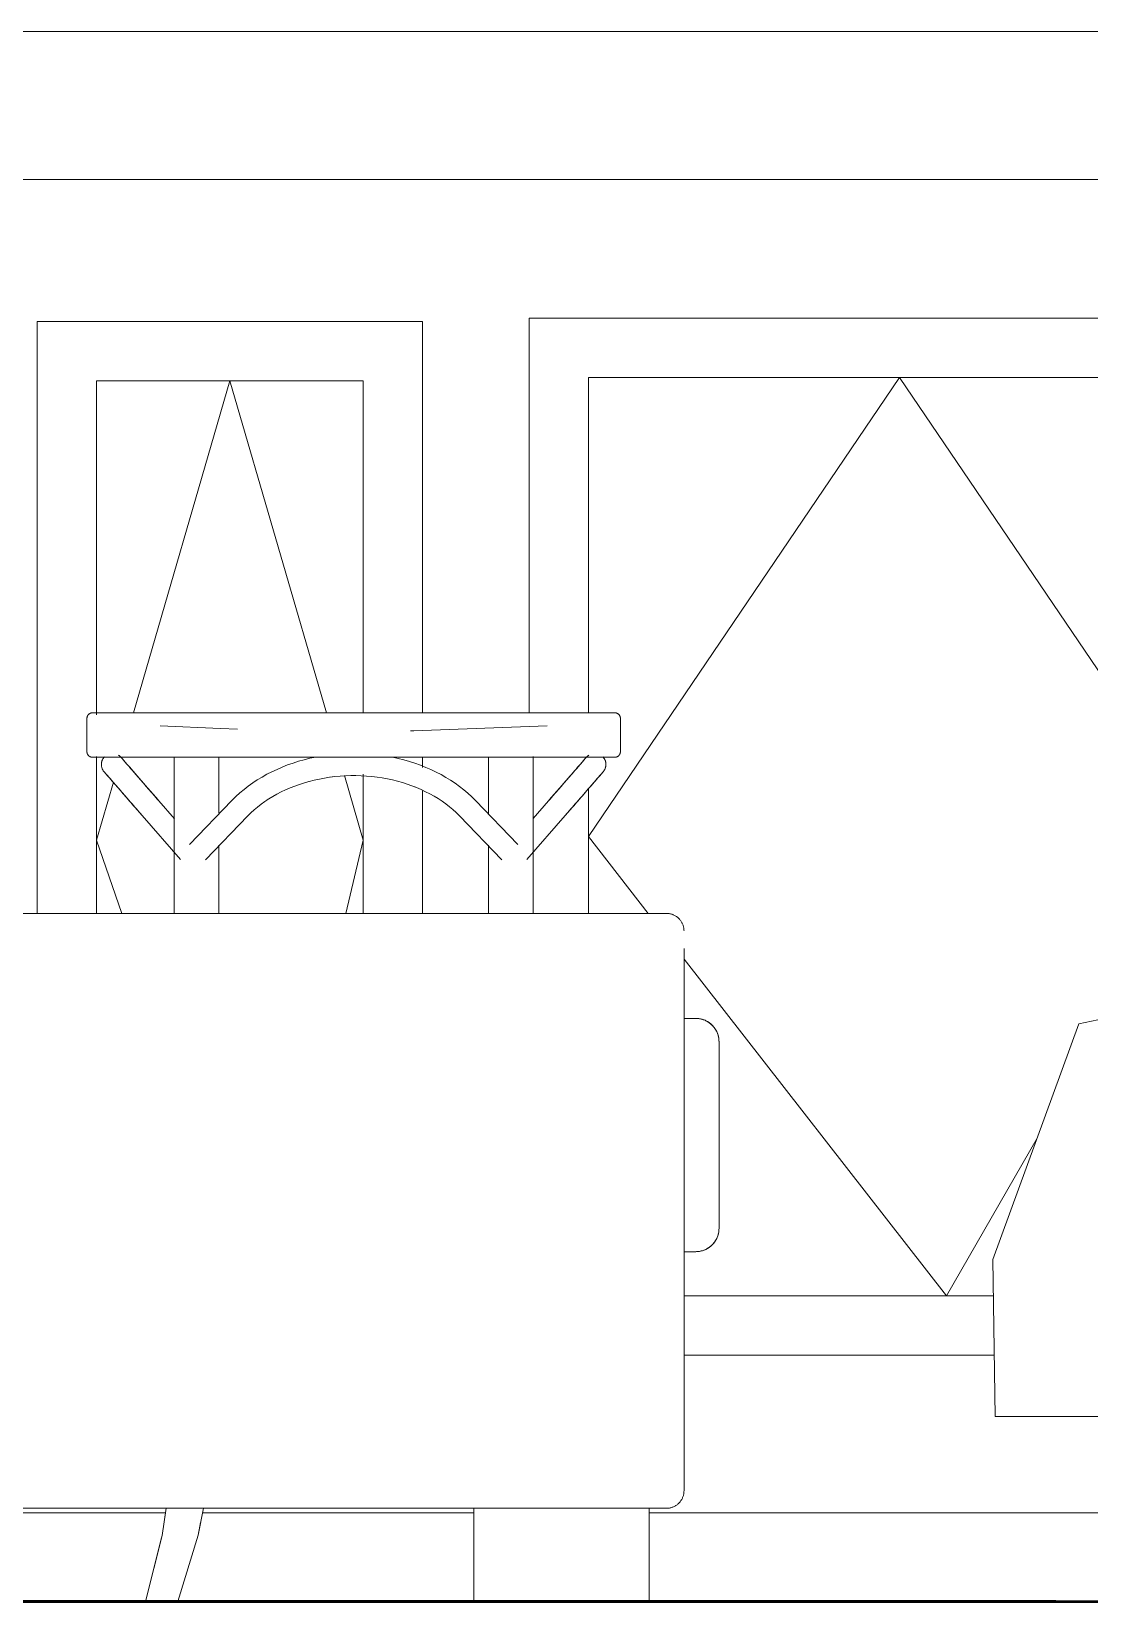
# Model space of a CAD drawing. Extents: x 4834 to 83801, y -13735 to 32221.
# Drawn here: x 13621.7 to 13657.4, y -12508.5 to -12455.5 of the extents above; entities that cross this region are included whole.
import ezdxf

# ---------------------------------------------------------------- set-up
doc = ezdxf.new("R2010")
doc.units = 0
doc.header["$LTSCALE"] = 8
doc.header["$MEASUREMENT"] = 0
doc.linetypes.add('Grid Line 1_2_', pattern=[0.875, 0.5, -0.125, 0.125, -0.125])
doc.linetypes.add('IMPORT-Hidden __x_', pattern=[0.1875, 0.125, -0.0625])
doc.layers.get('0').update_dxf_attribs({"lineweight": 9})
for name, color, linetype, lineweight in [('A-DIM-480', 52, 'Continuous', 18), ('A-FLOR-LEVL', 51, 'Continuous', 9), ('A-WALL', 7, 'Continuous', 40), ('A-Wall-New', 1, 'Continuous', 50), ('A-windoor', 2, 'Continuous', 13), ('Details', 2, 'Continuous', 15), ('DIM', 8, 'Continuous', 5), ('door', 43, 'Continuous', 13), ('first_dwg', 8, 'Continuous', 9), ('Furniture', 132, 'Continuous', 5), ('G-IMPT', 8, 'Continuous', 9), ('I-FURN', 30, 'Continuous', 9), ('Q-CASE', 31, 'Continuous', 9)]:
    doc.layers.add(name, color=color, linetype=linetype, lineweight=lineweight)

# ---------------------------------------------------------------- blocks, each defined once
blk = doc.blocks.new('first_dwg__Oblique-V2-Section 1')
at = {"layer": 'DIM'}
blk.add_line((899.197, 0), (901.447, 0), dxfattribs=at)
blk = doc.blocks.new('first_dwg__U29-354711-Section 1')
at = {"layer": 'door'}
blk.add_line((873.858, 0), (880.887, 0), dxfattribs=at)
at = {"layer": 'door', "flags": 128}
blk.add_lwpolyline([(897.858, 0), (880.887, 0), (879.65, 0), (896.62, 0)], close=True, dxfattribs=at)
blk = doc.blocks.new('first_dwg__U29-354712-Section 1')
at = {"layer": 'door'}
blk.add_line((873.858, 0), (866.828, 0), dxfattribs=at)
at = {"layer": 'door', "flags": 128}
blk.add_lwpolyline([(849.858, 0), (866.828, 0), (868.066, 0), (851.095, 0)], close=True, dxfattribs=at)
blk = doc.blocks.new('first_dwg__Oblique-V12-Section 1')
at = {"layer": 'A-DIM-480'}
blk.add_line((907.015, 0), (904.754, 0), dxfattribs=at)
blk = doc.blocks.new('first_dwg_A$C4D910482-V14-Section 1')
at = {"layer": 'Furniture'}
for p, q in [((879.542, 0), (885.081, 0)), ((881.04, 0), (884.996, 0)), ((884.996, 0), (886.264, 0)), ((885.081, 0), (886.264, 0)), ((892.17, 0), (897.028, 0)), ((892.17, 0), (896.943, 0)), ((896.943, 0), (900.475, 0)), ((897.028, 0), (901.973, 0))]:
    blk.add_line(p, q, dxfattribs=at)
at = {"layer": 'Furniture', "flags": 128}
for points in [[(880.645, 0), (879.148, 0), (879.542, 0)], [(886.264, 0), (880.006, 0), (881.04, 0)], [(900.475, 0), (899.442, 0), (892.17, 0)], [(901.973, 0), (901.578, 0), (900.081, 0)]]:
    blk.add_lwpolyline(points, dxfattribs=at)
blk = doc.blocks.new('first_dwg_A$C4D910482-V15-Section 1')
at = {"layer": 'Furniture'}
for p, q in [((859.017, 0), (854.072, 0)), ((859.102, 0), (855.57, 0)), ((859.709, 0), (859.017, 0)), ((859.709, 0), (859.102, 0)), ((870.964, 0), (865.614, 0)), ((871.049, 0), (865.614, 0)), ((865.614, 0), (875.181, 0)), ((876.503, 0), (870.964, 0)), ((875.005, 0), (871.049, 0)), ((875.798, 0), (875.005, 0))]:
    blk.add_line(p, q, dxfattribs=at)
at = {"layer": 'Furniture', "flags": 128}
for points in [[(854.072, 0), (854.467, 0), (855.964, 0)], [(855.57, 0), (856.603, 0), (859.709, 0)], [(875.399, 0), (876.897, 0), (876.503, 0)]]:
    blk.add_lwpolyline(points, dxfattribs=at)
blk = doc.blocks.new('first_dwg_A$C7F3F290D-V17-Section 1')
at = {"layer": 'Furniture'}
for p, q in [((974.599, 0), (884.599, 0)), ((884.599, 0), (974.599, 0)), ((892.599, 0), (884.599, 0)), ((966.599, 0), (892.599, 0))]:
    blk.add_line(p, q, dxfattribs=at)
blk = doc.blocks.new('first_dwg__U14-354718-Section 1')
at = {"layer": 'A-windoor'}
for p, q in [((879.747, 0), (877.747, 0)), ((877.747, 0), (879.747, 0)), ((879.747, 0), (895.747, 0)), ((895.747, 0), (879.747, 0)), ((895.747, 0), (879.747, 0)), ((879.747, 0), (895.747, 0)), ((893.747, 0), (881.747, 0)), ((895.747, 0), (897.747, 0)), ((897.747, 0), (895.747, 0))]:
    blk.add_line(p, q, dxfattribs=at)
blk = doc.blocks.new('first_dwg_A$C7F3F290D-V30-Section 1')
at = {"layer": 'Furniture'}
for p, q in [((858.528, 0), (859.709, 0)), ((894.528, 0), (858.528, 0)), ((865.614, 0), (886.264, 0)), ((886.264, 0), (866.528, 0)), ((866.528, 0), (886.264, 0)), ((866.528, 0), (886.264, 0)), ((866.528, 0), (886.264, 0)), ((892.17, 0), (894.528, 0)), ((892.17, 0), (894.528, 0)), ((892.17, 0), (894.528, 0))]:
    blk.add_line(p, q, dxfattribs=at)
blk = doc.blocks.new('first_dwg-354694-Section 1')
at = {"layer": 'A-DIM-480', "color": 42, "lineweight": 13}
for p, q in [((531.034, 0), (1093.113, 0)), ((902.885, 0), (1087.526, 0))]:
    blk.add_line(p, q, dxfattribs=at)
at = {"layer": 'A-DIM-480'}
blk.add_line((905.886, 0), (905.878, 0), dxfattribs=at)
at = {"layer": 'A-WALL', "color": 7, "lineweight": 50}
for p, q in [((901.6, 0), (840.167, 0)), ((840.167, 0), (1084.613, 0)), ((901.32, 0), (882.403, 0)), ((894.293, 0), (892.813, 0)), ((892.813, 0), (894.293, 0)), ((895.774, 0), (894.293, 0)), ((894.293, 0), (895.774, 0)), ((901.32, 0), (895.289, 0)), ((895.436, 0), (905.893, 0)), ((897.858, 0), (902.393, 0)), ((905.893, 0), (900.373, 0)), ((900.373, 0), (905.893, 0)), ((905.893, 0), (900.373, 0))]:
    blk.add_line(p, q, dxfattribs=at)
at = {"layer": 'A-WALL', "color": 7, "lineweight": 50, "flags": 128}
for points in [[(830.647, 0), (840.167, 0), (846.893, 0), (848.333, 0), (896.333, 0), (897.853, 0), (901.373, 0)], [(836.559, 0), (836.667, 0), (1084.613, 0)], [(899.373, 0), (899.213, 0), (898.733, 0), (897.933, 0), (896.813, 0), (895.613, 0), (894.173, 0), (878.333, 0), (851.373, 0), (850.013, 0), (848.733, 0), (847.613, 0), (846.653, 0), (845.933, 0), (845.533, 0), (845.373, 0)], [(845.373, 0), (845.533, 0), (845.933, 0), (846.653, 0), (847.613, 0), (848.733, 0), (850.013, 0), (851.373, 0), (878.333, 0), (894.173, 0), (895.613, 0), (896.813, 0), (897.933, 0), (898.733, 0), (899.213, 0), (899.373, 0)]]:
    blk.add_lwpolyline(points, dxfattribs=at)
blk.add_lwpolyline([(882.413, 0), (902.253, 0), (901.373, 0), (881.533, 0)], close=True, dxfattribs=at)
at = {"layer": 'A-Wall-New'}
for p, q in [((534.034, 0), (1090.113, 0)), ((539.534, 0), (1084.613, 0))]:
    blk.add_line(p, q, dxfattribs=at)
at = {"layer": 'Details', "linetype": 'IMPORT-Hidden __x_'}
for p, q in [((886.264, 0), (865.614, 0)), ((865.614, 0), (886.264, 0)), ((911.534, 0), (892.17, 0)), ((892.17, 0), (911.534, 0))]:
    blk.add_line(p, q, dxfattribs=at)
at = {"layer": 'DIM', "color": 55, "lineweight": 13}
blk.add_line((1147.593, 0), (841.667, 0), dxfattribs=at)
at = {"layer": 'DIM'}
for p, q in [((847.314, 0), (901.822, 0)), ((865.614, 0), (886.264, 0)), ((892.17, 0), (901.822, 0))]:
    blk.add_line(p, q, dxfattribs=at)
at = {"layer": 'Furniture'}
for p, q in [((865.615, 0), (875.185, 0)), ((876.278, 0), (886.27, 0)), ((892.184, 0), (911.171, 0))]:
    blk.add_line(p, q, dxfattribs=at)
for name in ['first_dwg__U29-354712-Section 1', 'first_dwg_A$C4D910482-V15-Section 1', 'first_dwg_A$C7F3F290D-V30-Section 1', 'first_dwg__U29-354711-Section 1', 'first_dwg__U14-354718-Section 1', 'first_dwg_A$C4D910482-V14-Section 1', 'first_dwg_A$C7F3F290D-V17-Section 1', 'first_dwg__Oblique-V2-Section 1', 'first_dwg__Oblique-V12-Section 1']:
    blk.add_blockref(name, (0, 0))
at = {"extrusion": (0, 0, -1)}
blk.add_blockref('first_dwg__Oblique-V2-Section 1', (-1800.644, 0), dxfattribs=at)
blk = doc.blocks.new('Sof_MLT_16005 - Sof_MLT_16005-363047-Section 1')
at = {"layer": 'I-FURN'}
for p, q in [((864.756, 31.496), (858.528, 31.496)), ((858.528, 30.906), (858.528, 31.496)), ((858.528, 30.906), (858.528, 23.228)), ((867.183, 23.228), (867.115, 24.335)), ((892.76, 23.228), (858.528, 23.228)), ((858.528, 22.047), (858.528, 23.228)), ((858.528, 3.937), (858.528, 22.047)), ((893.351, 3.937), (893.351, 22.047)), ((893.547, 19.685), (893.351, 19.685)), ((893.744, 19.685), (893.547, 19.685)), ((894.532, 12.598), (894.532, 18.898)), ((893.342, 11.811), (893.547, 11.811)), ((893.547, 11.811), (893.744, 11.811)), ((858.528, 3.15), (858.528, 3.937)), ((893.351, 3.74), (893.351, 3.937)), ((858.528, 3.15), (892.76, 3.15)), ((859.709, 0), (859.709, 3.15)), ((865.614, 0), (865.614, 3.15)), ((886.264, 0), (886.264, 3.15)), ((892.17, 0), (892.17, 3.15)), ((865.614, 0), (859.709, 0)), ((892.17, 0), (886.264, 0))]:
    blk.add_line(p, q, dxfattribs=at)
at = {"layer": 'I-FURN', "flags": 128}
for points in [[(866.528, 29.724), (866.512, 29.808), (866.494, 29.892), (866.472, 29.974), (866.447, 30.056), (866.419, 30.137), (866.387, 30.216), (866.352, 30.294), (866.315, 30.371), (866.274, 30.446), (866.23, 30.519), (866.183, 30.59), (866.134, 30.66), (866.081, 30.728), (866.026, 30.793), (865.969, 30.856), (865.909, 30.917), (865.847, 30.975), (865.782, 31.031), (865.715, 31.084), (865.646, 31.135), (865.575, 31.183), (865.503, 31.227), (865.428, 31.269), (865.352, 31.308), (865.275, 31.344), (865.196, 31.377), (865.116, 31.406), (865.034, 31.432), (864.952, 31.455), (864.869, 31.475), (864.785, 31.491), (864.756, 31.496)], [(866.528, 29.724), (866.512, 29.808), (866.494, 29.892), (866.472, 29.974), (866.447, 30.056), (866.419, 30.137), (866.387, 30.216), (866.352, 30.294), (866.315, 30.371), (866.274, 30.446), (866.23, 30.519), (866.183, 30.59), (866.134, 30.66), (866.081, 30.728), (866.026, 30.793), (865.969, 30.856), (865.909, 30.917), (865.847, 30.975), (865.782, 31.031), (865.715, 31.084), (865.646, 31.135), (865.575, 31.183), (865.503, 31.227), (865.428, 31.269), (865.352, 31.308), (865.275, 31.344), (865.196, 31.377), (865.116, 31.406), (865.034, 31.432), (864.952, 31.455), (864.869, 31.475), (864.785, 31.491)], [(867.054, 25.328), (867.05, 25.39), (866.82, 27.648), (866.528, 29.724)], [(867.183, 23.228), (867.05, 25.39), (866.82, 27.648), (866.528, 29.724)], [(892.76, 23.228), (892.784, 23.228), (892.807, 23.226), (892.831, 23.224), (892.854, 23.221), (892.877, 23.217), (892.9, 23.211), (892.923, 23.205), (892.946, 23.198), (892.968, 23.19), (892.99, 23.182), (893.012, 23.172), (893.033, 23.162), (893.054, 23.15), (893.074, 23.138), (893.094, 23.125), (893.113, 23.111), (893.131, 23.097), (893.149, 23.082), (893.167, 23.066), (893.184, 23.049), (893.2, 23.032), (893.215, 23.014), (893.23, 22.996), (893.244, 22.976), (893.257, 22.957), (893.269, 22.937), (893.281, 22.916), (893.292, 22.895), (893.302, 22.874), (893.311, 22.852), (893.319, 22.83), (893.326, 22.807), (893.332, 22.784), (893.338, 22.761), (893.342, 22.738), (893.346, 22.715), (893.348, 22.691), (893.35, 22.668), (893.351, 22.644), (893.351, 22.638)], [(892.76, 23.228), (892.784, 23.228), (892.807, 23.226), (892.831, 23.224), (892.854, 23.221), (892.877, 23.217), (892.9, 23.211), (892.923, 23.205), (892.946, 23.198), (892.968, 23.19), (892.99, 23.182), (893.012, 23.172), (893.033, 23.162), (893.054, 23.15), (893.074, 23.138), (893.094, 23.125), (893.113, 23.111), (893.131, 23.097), (893.149, 23.082), (893.167, 23.066), (893.184, 23.049), (893.2, 23.032), (893.215, 23.014), (893.23, 22.996), (893.244, 22.976), (893.257, 22.957), (893.269, 22.937), (893.281, 22.916), (893.292, 22.895), (893.302, 22.874), (893.311, 22.852), (893.319, 22.83), (893.326, 22.807), (893.332, 22.784), (893.338, 22.761), (893.342, 22.738), (893.346, 22.715), (893.348, 22.691), (893.35, 22.668), (893.351, 22.644), (893.351, 22.638)], [(893.744, 19.685), (893.776, 19.684), (893.807, 19.683), (893.839, 19.679), (893.87, 19.675), (893.901, 19.669), (893.932, 19.662), (893.962, 19.654), (893.992, 19.645), (894.022, 19.635), (894.051, 19.623), (894.08, 19.61), (894.108, 19.596), (894.136, 19.581), (894.163, 19.565), (894.189, 19.548), (894.215, 19.529), (894.239, 19.51), (894.264, 19.49), (894.287, 19.468), (894.309, 19.446), (894.331, 19.423), (894.351, 19.399), (894.371, 19.375), (894.389, 19.349), (894.407, 19.323), (894.423, 19.296), (894.439, 19.269), (894.453, 19.241), (894.466, 19.212), (894.478, 19.183), (894.489, 19.153), (894.499, 19.123), (894.507, 19.093), (894.514, 19.062), (894.52, 19.031), (894.525, 19), (894.529, 18.969), (894.531, 18.938), (894.532, 18.906), (894.532, 18.898)], [(894.532, 18.898), (894.531, 18.929), (894.529, 18.961), (894.526, 18.992), (894.522, 19.023), (894.516, 19.054), (894.509, 19.085), (894.501, 19.115), (894.492, 19.145), (894.481, 19.175), (894.47, 19.204), (894.457, 19.233), (894.443, 19.261), (894.428, 19.289), (894.411, 19.316), (894.394, 19.342), (894.376, 19.368), (894.357, 19.393), (894.336, 19.417), (894.315, 19.44), (894.293, 19.462), (894.27, 19.484), (894.246, 19.505), (894.221, 19.524), (894.196, 19.543), (894.17, 19.56), (894.143, 19.577), (894.115, 19.592), (894.087, 19.606), (894.059, 19.62), (894.03, 19.632), (894, 19.642), (893.97, 19.652), (893.94, 19.66), (893.909, 19.668), (893.878, 19.674), (893.847, 19.678), (893.816, 19.682), (893.784, 19.684), (893.753, 19.685), (893.744, 19.685)], [(894.532, 12.598), (894.531, 12.567), (894.529, 12.536), (894.526, 12.504), (894.522, 12.473), (894.516, 12.442), (894.509, 12.411), (894.501, 12.381), (894.492, 12.351), (894.481, 12.321), (894.47, 12.292), (894.457, 12.263), (894.443, 12.235), (894.428, 12.207), (894.411, 12.18), (894.394, 12.154), (894.376, 12.128), (894.357, 12.103), (894.336, 12.079), (894.315, 12.056), (894.293, 12.034), (894.27, 12.012), (894.246, 11.992), (894.221, 11.972), (894.196, 11.953), (894.17, 11.936), (894.143, 11.919), (894.115, 11.904), (894.087, 11.89), (894.059, 11.877), (894.03, 11.865), (894, 11.854), (893.97, 11.844), (893.94, 11.836), (893.909, 11.828), (893.878, 11.822), (893.847, 11.818), (893.816, 11.814), (893.784, 11.812), (893.753, 11.811), (893.744, 11.811)], [(893.744, 11.811), (893.776, 11.812), (893.807, 11.814), (893.839, 11.817), (893.87, 11.821), (893.901, 11.827), (893.932, 11.834), (893.962, 11.842), (893.992, 11.851), (894.022, 11.861), (894.051, 11.873), (894.08, 11.886), (894.108, 11.9), (894.136, 11.915), (894.163, 11.931), (894.189, 11.949), (894.215, 11.967), (894.239, 11.986), (894.264, 12.006), (894.287, 12.028), (894.309, 12.05), (894.331, 12.073), (894.351, 12.097), (894.371, 12.121), (894.389, 12.147), (894.407, 12.173), (894.423, 12.2), (894.439, 12.227), (894.453, 12.255), (894.466, 12.284), (894.478, 12.313), (894.489, 12.343), (894.499, 12.373), (894.507, 12.403), (894.514, 12.434), (894.52, 12.465), (894.525, 12.496), (894.529, 12.527), (894.531, 12.558), (894.532, 12.59), (894.532, 12.598)], [(893.351, 3.74), (893.35, 3.717), (893.349, 3.693), (893.346, 3.669), (893.343, 3.646), (893.339, 3.623), (893.334, 3.6), (893.328, 3.577), (893.321, 3.554), (893.313, 3.532), (893.304, 3.51), (893.294, 3.489), (893.284, 3.467), (893.273, 3.447), (893.26, 3.426), (893.247, 3.407), (893.234, 3.387), (893.219, 3.369), (893.204, 3.351), (893.188, 3.333), (893.172, 3.317), (893.154, 3.3), (893.136, 3.285), (893.118, 3.27), (893.099, 3.256), (893.079, 3.243), (893.059, 3.231), (893.038, 3.219), (893.017, 3.209), (892.996, 3.199), (892.974, 3.19), (892.952, 3.182), (892.929, 3.174), (892.907, 3.168), (892.884, 3.163), (892.86, 3.158), (892.837, 3.155), (892.814, 3.152), (892.79, 3.15), (892.766, 3.15), (892.76, 3.15)], [(893.351, 3.74), (893.35, 3.717), (893.349, 3.693), (893.346, 3.669), (893.343, 3.646), (893.339, 3.623), (893.334, 3.6), (893.328, 3.577), (893.321, 3.554), (893.313, 3.532), (893.304, 3.51), (893.294, 3.489), (893.284, 3.467), (893.273, 3.447), (893.26, 3.426), (893.247, 3.407), (893.234, 3.387), (893.219, 3.369), (893.204, 3.351), (893.188, 3.333), (893.172, 3.317), (893.154, 3.3), (893.136, 3.285), (893.118, 3.27), (893.099, 3.256), (893.079, 3.243), (893.059, 3.231), (893.038, 3.219), (893.017, 3.209), (892.996, 3.199), (892.974, 3.19), (892.952, 3.182), (892.929, 3.174), (892.907, 3.168), (892.884, 3.163), (892.86, 3.158), (892.837, 3.155), (892.814, 3.152), (892.79, 3.15), (892.766, 3.15), (892.76, 3.15)], [(893.351, 3.74), (893.35, 3.717), (893.349, 3.693), (893.346, 3.669), (893.343, 3.646), (893.339, 3.623), (893.334, 3.6), (893.328, 3.577), (893.321, 3.554), (893.313, 3.532), (893.304, 3.51), (893.294, 3.489), (893.284, 3.467), (893.273, 3.447), (893.26, 3.426), (893.247, 3.407), (893.234, 3.387), (893.219, 3.369), (893.204, 3.351), (893.188, 3.333), (893.172, 3.317), (893.154, 3.3), (893.136, 3.285), (893.118, 3.27), (893.099, 3.256), (893.079, 3.243), (893.059, 3.231), (893.038, 3.219), (893.017, 3.209), (892.996, 3.199), (892.974, 3.19), (892.952, 3.182), (892.929, 3.174), (892.907, 3.168), (892.884, 3.163), (892.86, 3.158), (892.837, 3.155), (892.814, 3.152), (892.79, 3.15), (892.766, 3.15), (892.76, 3.15)]]:
    blk.add_lwpolyline(points, dxfattribs=at)
at = {"layer": 'I-FURN'}
blk.add_open_spline([(864.705, 30.906), (864.709, 30.949), (864.717, 31.037), (864.732, 31.205), (864.745, 31.365), (864.754, 31.473), (864.756, 31.496), (864.756, 31.496)], degree=3, knots=[0, 0, 0, 0, 0.142857, 0.285714, 0.571429, 0.785714, 1, 1, 1, 1], dxfattribs=at)
blk = doc.blocks.new('BAR_WITH_STOOLS_16588 - BAR_WITH_STOOLS_16588-392758-Section 1')
at = {"layer": 'Q-CASE'}
for p, q in [((917.205, 53), (857.205, 53)), ((917.205, 48), (844.667, 48)), ((884.53, 43.206), (871.53, 43.206)), ((871.53, 43.206), (871.53, 23.228)), ((884.53, 30), (884.53, 43.206)), ((913.124, 43.32), (888.124, 43.32)), ((888.124, 43.32), (888.124, 30)), ((873.53, 30), (873.53, 41.206)), ((873.53, 41.206), (882.53, 41.206)), ((878.03, 41.206), (874.776, 30)), ((881.283, 30), (878.03, 41.206)), ((882.53, 41.206), (882.53, 29.993)), ((900.624, 41.32), (890.124, 25.82)), ((890.124, 30), (890.124, 41.32)), ((890.124, 41.32), (911.124, 41.32)), ((909.128, 28.766), (900.624, 41.32)), ((873.205, 29.812), (873.205, 28.687)), ((873.53, 29.932), (873.53, 29.981)), ((888.436, 30), (888.504, 30)), ((891.205, 28.687), (891.205, 29.812)), ((873.53, 23.228), (873.53, 28.524)), ((876.151, 28.508), (876.151, 23.228)), ((877.651, 26.607), (877.651, 28.507)), ((884.53, 28.157), (884.53, 28.5)), ((886.758, 28.5), (886.758, 26.569)), ((888.258, 23.223), (888.258, 28.526)), ((888.436, 28.5), (888.258, 28.5)), ((888.496, 28.5), (888.436, 28.5)), ((874.096, 27.657), (873.53, 25.706)), ((882.53, 25.706), (881.899, 27.879)), ((882.53, 27.927), (882.53, 23.228)), ((878.092, 27.038), (876.665, 25.556)), ((884.53, 23.228), (884.53, 27.369)), ((887.744, 25.556), (886.318, 27.038)), ((890.124, 23.225), (890.124, 27.438)), ((875.069, 26.532), (876.357, 25.05)), ((876.155, 26.426), (875.635, 27.024)), ((877.206, 25.036), (878.632, 26.518)), ((885.777, 26.518), (887.204, 25.036)), ((888.052, 25.05), (889.34, 26.532)), ((888.774, 27.024), (888.258, 26.43)), ((873.53, 25.706), (874.383, 23.228)), ((877.651, 23.228), (877.651, 25.531)), ((881.944, 23.228), (882.53, 25.706)), ((886.758, 25.537), (886.758, 23.221)), ((890.124, 25.82), (892.144, 23.228)), ((893.351, 21.68), (902.205, 10.32)), ((902.205, 10.32), (905.266, 15.641)), ((903.794, 10.32), (893.351, 10.32)), ((893.351, 8.32), (903.823, 8.32)), ((865.614, 3), (875.862, 3)), ((875.786, 2.537), (875.873, 3.15)), ((877.117, 3), (886.264, 3)), ((892.17, 3), (916.555, 3)), ((875.181, 0), (875.724, 2.153)), ((875.181, 0), (865.614, 0)), ((886.264, 0), (876.277, 0)), ((911.534, 0), (892.17, 0))]:
    blk.add_line(p, q, dxfattribs=at)
at = {"layer": 'Q-CASE', "flags": 128}
for points in [[(873.205, 29.812), (873.205, 29.82), (873.205, 29.827), (873.206, 29.835), (873.207, 29.842), (873.208, 29.85), (873.21, 29.857), (873.212, 29.864), (873.214, 29.871), (873.217, 29.879), (873.219, 29.886), (873.223, 29.892), (873.226, 29.899), (873.229, 29.906), (873.233, 29.912), (873.237, 29.918), (873.242, 29.924), (873.246, 29.93), (873.251, 29.936), (873.256, 29.942), (873.262, 29.947), (873.267, 29.952), (873.273, 29.957), (873.279, 29.962), (873.285, 29.966), (873.291, 29.97), (873.297, 29.974), (873.304, 29.978), (873.311, 29.981), (873.317, 29.984), (873.324, 29.987), (873.331, 29.99), (873.338, 29.992), (873.346, 29.994), (873.353, 29.996), (873.36, 29.997), (873.368, 29.998), (873.375, 29.999), (873.383, 30), (873.39, 30), (873.392, 30)], [(875.973, 30), (875.729, 30), (875.495, 30), (875.272, 30), (875.06, 30), (874.86, 30), (874.671, 30), (874.494, 30), (874.329, 30), (874.178, 30), (874.039, 30), (873.913, 30), (873.8, 30), (873.701, 30), (873.615, 30), (873.543, 30), (873.485, 30), (873.441, 30), (873.411, 30), (873.395, 30), (873.392, 30)], [(873.392, 30), (873.399, 30), (873.42, 30), (873.456, 30), (873.505, 30), (873.568, 30), (873.645, 30), (873.735, 30), (873.84, 30), (873.957, 30), (874.088, 30), (874.208, 30)], [(874.451, 30), (874.557, 30), (874.657, 30)], [(875.352, 30), (875.579, 30), (875.817, 30), (875.954, 30)], [(891.017, 30), (891.01, 30), (890.989, 30), (890.954, 30), (890.905, 30), (890.842, 30), (890.765, 30), (890.674, 30), (890.57, 30), (890.452, 30), (890.322, 30), (890.178, 30), (890.021, 30), (889.852, 30), (889.671, 30), (889.478, 30), (889.273, 30), (889.057, 30), (888.83, 30), (888.592, 30), (888.344, 30), (888.087, 30), (887.82, 30), (887.543, 30), (887.259, 30), (886.966, 30), (886.666, 30), (886.358, 30), (886.044, 30), (885.724, 30), (885.398, 30), (885.067, 30), (884.731, 30), (884.392, 30), (884.049, 30), (883.703, 30), (883.354, 30), (883.004, 30), (882.652, 30), (882.3, 30), (881.947, 30), (881.595, 30), (881.244, 30), (880.895, 30), (880.547, 30), (880.202, 30), (879.861, 30), (879.523, 30), (879.19, 30), (878.861, 30), (878.537, 30), (878.22, 30), (877.909, 30), (877.604, 30), (877.308, 30), (877.019, 30), (876.738, 30), (876.466, 30), (876.203, 30), (875.973, 30)], [(879.294, 30), (879.342, 30), (879.506, 30)], [(886.004, 30), (886.189, 30), (886.449, 30)], [(889.137, 30), (889.349, 30), (889.55, 30)], [(890.232, 30), (890.371, 30), (890.497, 30), (890.609, 30), (890.709, 30), (890.794, 30), (890.866, 30), (890.924, 30), (890.968, 30), (890.998, 30), (891.014, 30), (891.017, 30)], [(891.017, 30), (891.025, 30), (891.032, 29.999), (891.04, 29.999), (891.047, 29.998), (891.054, 29.996), (891.062, 29.995), (891.069, 29.993), (891.076, 29.99), (891.083, 29.988), (891.09, 29.985), (891.097, 29.982), (891.104, 29.979), (891.11, 29.975), (891.117, 29.971), (891.123, 29.967), (891.129, 29.963), (891.135, 29.958), (891.141, 29.953), (891.146, 29.948), (891.152, 29.943), (891.157, 29.938), (891.162, 29.932), (891.166, 29.926), (891.171, 29.92), (891.175, 29.914), (891.179, 29.907), (891.183, 29.901), (891.186, 29.894), (891.189, 29.887), (891.192, 29.88), (891.195, 29.873), (891.197, 29.866), (891.199, 29.859), (891.201, 29.852), (891.202, 29.844), (891.203, 29.837), (891.204, 29.83), (891.204, 29.822), (891.205, 29.815), (891.205, 29.812)], [(878.285, 29.453), (877.706, 29.465), (875.681, 29.564)], [(888.728, 29.564), (884.232, 29.393), (884.124, 29.392)], [(873.392, 28.5), (873.385, 28.5), (873.377, 28.501), (873.37, 28.501), (873.362, 28.502), (873.355, 28.504), (873.348, 28.505), (873.34, 28.507), (873.333, 28.51), (873.326, 28.512), (873.319, 28.515), (873.312, 28.518), (873.306, 28.521), (873.299, 28.525), (873.293, 28.529), (873.286, 28.533), (873.28, 28.537), (873.274, 28.542), (873.269, 28.547), (873.263, 28.552), (873.258, 28.557), (873.253, 28.562), (873.248, 28.568), (873.243, 28.574), (873.239, 28.58), (873.234, 28.586), (873.23, 28.593), (873.227, 28.599), (873.223, 28.606), (873.22, 28.613), (873.217, 28.62), (873.215, 28.627), (873.213, 28.634), (873.211, 28.641), (873.209, 28.648), (873.207, 28.656), (873.206, 28.663), (873.205, 28.67), (873.205, 28.678), (873.205, 28.685), (873.205, 28.687)], [(891.205, 28.687), (891.205, 28.68), (891.204, 28.673), (891.203, 28.665), (891.202, 28.658), (891.201, 28.65), (891.199, 28.643), (891.197, 28.636), (891.195, 28.629), (891.193, 28.621), (891.19, 28.614), (891.187, 28.608), (891.184, 28.601), (891.18, 28.594), (891.176, 28.588), (891.172, 28.582), (891.168, 28.576), (891.163, 28.57), (891.158, 28.564), (891.153, 28.558), (891.148, 28.553), (891.142, 28.548), (891.137, 28.543), (891.131, 28.538), (891.125, 28.534), (891.119, 28.53), (891.112, 28.526), (891.106, 28.522), (891.099, 28.519), (891.092, 28.516), (891.085, 28.513), (891.078, 28.51), (891.071, 28.508), (891.064, 28.506), (891.056, 28.504), (891.049, 28.503), (891.042, 28.502), (891.034, 28.501), (891.027, 28.5), (891.019, 28.5), (891.017, 28.5)], [(873.829, 28.5), (873.726, 28.5), (873.637, 28.5), (873.561, 28.5), (873.499, 28.5), (873.452, 28.5), (873.418, 28.5), (873.398, 28.5), (873.392, 28.5)], [(873.392, 28.5), (873.399, 28.5), (873.42, 28.5), (873.456, 28.5), (873.505, 28.5), (873.568, 28.5), (873.645, 28.5), (873.735, 28.5), (873.84, 28.5), (873.957, 28.5), (874.088, 28.5), (874.232, 28.5), (874.388, 28.5), (874.557, 28.5), (874.738, 28.5), (874.931, 28.5), (875.136, 28.5), (875.352, 28.5), (875.579, 28.5), (875.817, 28.5), (875.973, 28.5)], [(873.785, 28.01), (873.775, 28.021), (873.766, 28.033), (873.757, 28.045), (873.749, 28.058), (873.741, 28.071), (873.734, 28.084), (873.728, 28.098), (873.722, 28.111), (873.716, 28.125), (873.711, 28.139), (873.707, 28.154), (873.703, 28.168), (873.7, 28.183), (873.697, 28.198), (873.695, 28.213), (873.694, 28.227), (873.693, 28.242), (873.693, 28.257), (873.693, 28.272), (873.694, 28.287), (873.696, 28.302), (873.698, 28.317), (873.7, 28.332), (873.704, 28.347), (873.708, 28.361), (873.712, 28.375), (873.717, 28.389), (873.723, 28.403), (873.729, 28.417), (873.736, 28.43), (873.743, 28.444), (873.751, 28.456), (873.759, 28.469), (873.768, 28.481), (873.777, 28.493), (873.787, 28.504), (873.797, 28.515)], [(874.268, 28.573), (874.281, 28.564), (874.293, 28.556), (874.305, 28.546), (874.316, 28.537), (874.327, 28.526), (874.338, 28.516), (874.348, 28.505), (874.351, 28.502)], [(875.635, 27.024), (875.536, 27.138), (875.44, 27.249), (875.347, 27.356), (875.257, 27.459), (875.171, 27.558), (875.088, 27.653), (875.01, 27.743), (874.935, 27.829), (874.865, 27.911), (874.798, 27.987), (874.736, 28.059), (874.678, 28.125), (874.625, 28.187), (874.576, 28.243), (874.532, 28.294), (874.492, 28.339), (874.457, 28.379), (874.427, 28.413), (874.402, 28.442), (874.382, 28.465), (874.367, 28.483), (874.357, 28.495), (874.351, 28.501), (874.351, 28.502)], [(874.351, 28.502), (874.353, 28.499), (874.361, 28.49), (874.373, 28.476), (874.39, 28.456), (874.413, 28.43), (874.44, 28.399), (874.472, 28.362), (874.509, 28.32), (874.55, 28.272), (874.597, 28.219), (874.648, 28.16), (874.703, 28.097), (874.763, 28.028), (874.827, 27.954), (874.895, 27.876), (874.967, 27.792), (875.044, 27.704), (875.124, 27.612), (875.208, 27.515), (875.296, 27.415), (875.387, 27.31), (875.481, 27.201), (875.579, 27.089), (875.635, 27.024)], [(874.656, 28.5), (874.54, 28.5), (874.373, 28.5)], [(875.973, 28.5), (875.794, 28.5), (875.557, 28.5), (875.331, 28.5)], [(875.973, 28.5), (876.227, 28.5), (876.491, 28.5), (876.764, 28.5), (877.046, 28.5), (877.336, 28.5), (877.633, 28.5), (877.938, 28.5), (878.25, 28.5), (878.568, 28.5), (878.892, 28.5), (879.221, 28.5), (879.555, 28.5), (879.893, 28.5), (880.235, 28.5), (880.58, 28.5), (880.928, 28.5), (881.278, 28.5), (881.629, 28.5), (881.981, 28.5), (882.333, 28.5), (882.686, 28.5), (883.037, 28.5), (883.387, 28.5), (883.736, 28.5), (884.081, 28.5), (884.424, 28.5), (884.763, 28.5), (885.099, 28.5), (885.429, 28.5), (885.755, 28.5), (886.074, 28.5), (886.388, 28.5), (886.695, 28.5), (886.994, 28.5), (887.286, 28.5), (887.57, 28.5), (887.845, 28.5), (888.112, 28.5), (888.368, 28.5), (888.615, 28.5), (888.852, 28.5), (889.078, 28.5), (889.293, 28.5), (889.497, 28.5), (889.689, 28.5), (889.869, 28.5), (890.037, 28.5), (890.192, 28.5), (890.335, 28.5), (890.464, 28.5), (890.58, 28.5), (890.683, 28.5), (890.773, 28.5), (890.848, 28.5), (890.91, 28.5), (890.958, 28.5), (890.992, 28.5), (891.011, 28.5), (891.017, 28.5)], [(880.86, 28.492), (880.728, 28.464), (880.536, 28.416), (880.346, 28.363), (880.16, 28.303), (879.976, 28.239), (879.796, 28.168), (879.619, 28.092), (879.446, 28.011), (879.277, 27.924), (879.113, 27.832), (878.953, 27.735), (878.798, 27.633), (878.649, 27.527), (878.505, 27.415), (878.366, 27.299), (878.233, 27.179), (878.107, 27.054), (878.092, 27.038)], [(880.897, 28.5), (880.728, 28.464), (880.536, 28.416), (880.346, 28.363), (880.16, 28.303), (879.976, 28.239), (879.796, 28.168), (879.619, 28.092), (879.446, 28.011), (879.277, 27.924), (879.113, 27.832), (878.953, 27.735), (878.798, 27.633), (878.649, 27.527), (878.505, 27.415), (878.366, 27.299), (878.233, 27.179), (878.107, 27.054)], [(886.318, 27.038), (886.192, 27.163), (886.06, 27.284), (885.922, 27.401), (885.779, 27.513), (885.63, 27.621), (885.476, 27.723), (885.317, 27.821), (885.153, 27.913), (884.985, 28), (884.812, 28.082), (884.636, 28.159), (884.456, 28.23), (884.273, 28.296), (884.086, 28.356), (883.897, 28.41), (883.706, 28.458), (883.512, 28.501)], [(886.318, 27.038), (886.192, 27.163), (886.06, 27.284), (885.922, 27.401), (885.779, 27.513), (885.63, 27.621), (885.476, 27.723), (885.317, 27.821), (885.153, 27.913), (884.985, 28), (884.812, 28.082), (884.636, 28.159), (884.456, 28.23), (884.273, 28.296), (884.086, 28.356), (883.897, 28.41), (883.706, 28.458), (883.514, 28.5)], [(888.951, 28.5), (888.83, 28.5), (888.592, 28.5)], [(888.774, 27.024), (888.873, 27.138), (888.97, 27.249), (889.063, 27.356), (889.152, 27.459), (889.238, 27.558), (889.321, 27.653), (889.4, 27.743), (889.474, 27.829), (889.545, 27.911), (889.611, 27.987), (889.674, 28.059), (889.731, 28.125), (889.785, 28.187), (889.834, 28.243), (889.878, 28.294), (889.917, 28.339), (889.952, 28.379), (889.982, 28.413), (890.007, 28.442), (890.027, 28.465), (890.042, 28.483), (890.053, 28.495), (890.058, 28.501), (890.059, 28.502)], [(890.059, 28.502), (890.056, 28.499), (890.049, 28.49), (890.036, 28.476), (890.019, 28.456), (889.997, 28.43), (889.969, 28.399), (889.937, 28.362), (889.901, 28.32), (889.859, 28.272), (889.813, 28.219), (889.762, 28.16), (889.707, 28.097), (889.647, 28.028), (889.583, 27.954), (889.514, 27.876), (889.442, 27.792), (889.366, 27.704), (889.285, 27.612), (889.201, 27.515), (889.114, 27.415), (889.022, 27.31), (888.928, 27.201), (888.83, 27.089), (888.774, 27.024)], [(889.566, 28.5), (889.478, 28.5), (889.273, 28.5), (889.154, 28.5)], [(890.059, 28.502), (890.069, 28.513), (890.079, 28.524), (890.09, 28.534), (890.102, 28.544), (890.113, 28.553), (890.125, 28.562), (890.138, 28.57)], [(891.017, 28.5), (891.01, 28.5), (890.989, 28.5), (890.954, 28.5), (890.905, 28.5), (890.842, 28.5), (890.765, 28.5), (890.674, 28.5), (890.57, 28.5)], [(890.61, 28.518), (890.62, 28.507), (890.63, 28.496), (890.639, 28.484), (890.648, 28.472), (890.656, 28.46), (890.664, 28.447), (890.672, 28.434), (890.679, 28.421), (890.685, 28.407), (890.691, 28.393), (890.696, 28.379), (890.701, 28.365), (890.705, 28.35), (890.708, 28.336), (890.711, 28.321), (890.713, 28.306), (890.715, 28.291), (890.716, 28.276), (890.717, 28.261), (890.717, 28.246), (890.716, 28.231), (890.715, 28.217), (890.713, 28.202), (890.71, 28.187), (890.707, 28.172), (890.704, 28.158), (890.699, 28.143), (890.695, 28.129), (890.689, 28.115), (890.683, 28.101), (890.677, 28.088), (890.67, 28.074), (890.662, 28.061), (890.654, 28.049), (890.646, 28.036), (890.637, 28.024), (890.627, 28.013), (890.625, 28.01)], [(875.069, 26.532), (874.97, 26.646), (874.874, 26.757), (874.781, 26.864), (874.691, 26.967), (874.605, 27.066), (874.522, 27.161), (874.444, 27.251), (874.369, 27.337), (874.299, 27.419), (874.232, 27.495), (874.17, 27.567), (874.112, 27.633), (874.059, 27.695), (874.01, 27.751), (873.966, 27.802), (873.926, 27.847), (873.891, 27.887), (873.861, 27.921), (873.836, 27.95), (873.816, 27.973), (873.801, 27.991), (873.791, 28.003), (873.785, 28.009), (873.785, 28.01)], [(873.785, 28.01), (873.787, 28.007), (873.795, 27.998), (873.807, 27.984), (873.824, 27.964), (873.847, 27.938), (873.874, 27.907), (873.906, 27.87), (873.943, 27.828), (873.984, 27.78), (874.031, 27.727), (874.081, 27.668), (874.137, 27.605), (874.197, 27.536), (874.261, 27.462), (874.329, 27.384), (874.401, 27.3), (874.478, 27.212), (874.558, 27.12), (874.642, 27.023), (874.73, 26.922), (874.821, 26.818), (874.915, 26.709), (875.013, 26.597), (875.069, 26.532)], [(878.632, 26.518), (878.736, 26.621), (878.845, 26.722), (878.96, 26.819), (879.081, 26.913), (879.207, 27.004), (879.338, 27.091), (879.473, 27.174), (879.614, 27.254), (879.759, 27.329), (879.908, 27.4), (880.061, 27.466), (880.217, 27.528), (880.378, 27.585), (880.541, 27.638), (880.707, 27.685), (880.876, 27.728), (881.047, 27.765), (881.22, 27.798), (881.394, 27.825), (881.571, 27.847), (881.748, 27.863), (881.926, 27.874), (882.104, 27.88), (882.283, 27.88), (882.461, 27.875), (882.64, 27.865), (882.817, 27.849), (882.993, 27.828), (883.168, 27.801), (883.341, 27.77), (883.513, 27.733), (883.682, 27.691), (883.848, 27.644), (884.012, 27.592), (884.172, 27.536), (884.329, 27.474), (884.483, 27.408), (884.632, 27.338), (884.778, 27.263), (884.919, 27.184), (885.055, 27.102), (885.187, 27.015), (885.313, 26.925), (885.434, 26.831), (885.55, 26.734), (885.66, 26.634), (885.765, 26.531), (885.777, 26.518)], [(879.29, 27.059), (879.338, 27.091), (879.473, 27.174), (879.614, 27.254), (879.759, 27.329), (879.908, 27.4), (880.061, 27.466), (880.217, 27.528), (880.378, 27.585), (880.541, 27.638), (880.689, 27.68)], [(881.411, 27.827), (881.571, 27.847), (881.748, 27.863), (881.926, 27.874), (882.104, 27.88), (882.283, 27.88), (882.461, 27.875), (882.64, 27.865), (882.817, 27.849), (882.993, 27.828), (883.168, 27.801), (883.341, 27.77), (883.513, 27.733), (883.682, 27.691), (883.848, 27.644), (884.012, 27.592), (884.172, 27.536), (884.3, 27.486)], [(889.34, 26.532), (889.44, 26.646), (889.536, 26.757), (889.629, 26.864), (889.718, 26.967), (889.805, 27.066), (889.887, 27.161), (889.966, 27.251), (890.04, 27.337), (890.111, 27.419), (890.177, 27.495), (890.24, 27.567), (890.297, 27.633), (890.351, 27.695), (890.4, 27.751), (890.444, 27.802), (890.483, 27.847), (890.518, 27.887), (890.548, 27.921), (890.573, 27.95), (890.593, 27.973), (890.608, 27.991), (890.619, 28.003), (890.624, 28.009), (890.625, 28.01)], [(890.625, 28.01), (890.622, 28.007), (890.615, 27.998), (890.602, 27.984), (890.585, 27.964), (890.563, 27.938), (890.535, 27.907), (890.503, 27.87), (890.467, 27.828), (890.425, 27.78), (890.379, 27.727), (890.328, 27.668), (890.273, 27.605), (890.213, 27.536), (890.149, 27.462), (890.08, 27.384), (890.008, 27.3), (889.932, 27.212), (889.851, 27.12), (889.767, 27.023), (889.68, 26.922), (889.588, 26.818), (889.494, 26.709), (889.396, 26.597), (889.34, 26.532)], [(885.055, 27.102), (885.187, 27.015), (885.248, 26.971)], [(875.181, 0), (875.743, 2.229), (875.873, 3.15)], [(876.277, 0), (876.96, 2.245), (877.135, 3.15)], [(876.87, 1.947), (876.96, 2.245), (877.042, 2.669)]]:
    blk.add_lwpolyline(points, dxfattribs=at)
at = {"layer": 'Q-CASE'}
for points, knots in [([(875.181, 0), (875.181, 0), (875.183, 0), (875.192, 0), (875.21, 0), (875.236, 0), (875.268, 0), (875.299, 0), (875.322, 0)], [-0.2222222, -0.2222222, -0.2222222, -0.2222222, -0.1944444, -0.1666667, -0.1111111, -0.0833333, -0.0555556, 0, 0, 0, 0]), ([(875.322, 0), (875.352, 0), (875.4, 0), (875.469, 0), (875.524, 0), (875.584, 0), (875.644, 0), (875.702, 0), (875.762, 0), (875.821, 0), (875.896, 0), (875.987, 0), (876.081, 0), (876.156, 0), (876.211, 0), (876.243, 0), (876.261, 0), (876.273, 0), (876.277, 0), (876.277, 0)], [-1, -1, -1, -1, -0.9305556, -0.8958333, -0.8611111, -0.8263889, -0.7916667, -0.7569444, -0.7222222, -0.6875, -0.6527778, -0.5833333, -0.5138889, -0.4444444, -0.3888889, -0.3333333, -0.3055556, -0.2777778, -0.226262, -0.226262, -0.226262, -0.226262])]:
    blk.add_open_spline(points, degree=3, knots=knots, dxfattribs=at)
blk = doc.blocks.new('Captain_Kirk_simplified_chair_2_22296 - Captain_Kirk_simplified_chair_2_22296-461547-Section 1')
at = {"layer": 'I-FURN'}
for p, q in [((918.55, 21.957), (906.674, 19.504)), ((906.674, 19.504), (903.776, 11.552)), ((903.776, 11.552), (903.852, 6.25)), ((915.202, 6.25), (903.852, 6.25))]:
    blk.add_line(p, q, dxfattribs=at)

msp = doc.modelspace()

# ---------------------------------------------------------------- linework, layer by layer
at = {"layer": 'A-FLOR-LEVL', "linetype": 'Grid Line 1_2_'}
msp.add_line((12783.38619, -12508.53771), (14033.99315, -12508.53771), dxfattribs=at)

# ---------------------------------------------------------------- block references
at = {"layer": 'first_dwg', "color": 52, "lineweight": 20}
msp.add_blockref('first_dwg-354694-Section 1', (12750.32625, -12508.53771), dxfattribs=at)
at = {"layer": 'G-IMPT'}
msp.add_blockref('Captain_Kirk_simplified_chair_2_22296 - Captain_Kirk_simplified_chair_2_22296-461547-Section 1', (12750.32625, -12508.53771), dxfattribs=at)
at = {"layer": 'I-FURN'}
msp.add_blockref('Sof_MLT_16005 - Sof_MLT_16005-363047-Section 1', (12750.32625, -12508.53771), dxfattribs=at)
at = {"layer": 'Q-CASE'}
msp.add_blockref('BAR_WITH_STOOLS_16588 - BAR_WITH_STOOLS_16588-392758-Section 1', (12750.32625, -12508.53771), dxfattribs=at)

doc.saveas('drawing.dxf')
